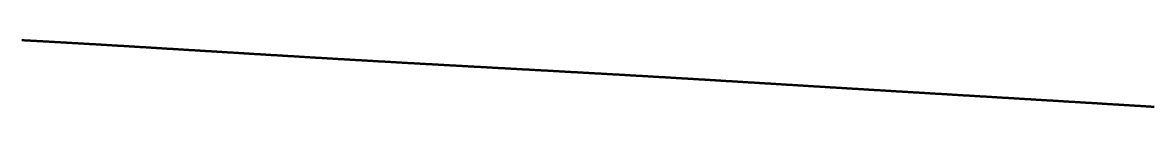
# Model space of a CAD drawing. Header units: millimetres. Extents: x -55 to 717, y -74 to 658.
# Drawn here: x 200 to 282.9, y 557.8 to 562.7 of the extents above; entities that cross this region are included whole.
import ezdxf

# ---------------------------------------------------------------- set-up
doc = ezdxf.new("R2010")
doc.units = ezdxf.units.MM
doc.layers.get('0').update_dxf_attribs({"color": 1, "lineweight": 13, "true_color": 0xff0000})
doc.layers.add('Rez', color=30, linetype='Continuous', lineweight=50, true_color=0xff7f00)

# ---------------------------------------------------------------- blocks, each defined once
blk = doc.blocks.new('Dno')
at = {"layer": 'Rez'}
for p, q in [((-257.333, 63.02), (-257.399, 63.016)), ((-257.266, 63.024), (-257.333, 63.02)), ((-257.199, 63.028), (-257.266, 63.024)), ((-257.132, 63.032), (-257.199, 63.028)), ((-257.066, 63.036), (-257.132, 63.032)), ((-256.999, 63.04), (-257.066, 63.036)), ((-256.932, 63.044), (-256.999, 63.04)), ((-256.865, 63.048), (-256.932, 63.044)), ((-256.797, 63.052), (-256.865, 63.048)), ((-256.73, 63.056), (-256.797, 63.052)), ((-256.663, 63.06), (-256.73, 63.056)), ((-256.595, 63.064), (-256.663, 63.06)), ((-256.528, 63.068), (-256.595, 63.064)), ((-256.46, 63.072), (-256.528, 63.068)), ((-256.393, 63.076), (-256.46, 63.072)), ((-256.325, 63.08), (-256.393, 63.076)), ((-256.257, 63.084), (-256.325, 63.08)), ((-256.189, 63.088), (-256.257, 63.084)), ((-256.121, 63.092), (-256.189, 63.088)), ((-256.053, 63.096), (-256.121, 63.092)), ((-255.985, 63.1), (-256.053, 63.096)), ((-255.916, 63.104), (-255.985, 63.1)), ((-255.848, 63.108), (-255.916, 63.104)), ((-255.78, 63.112), (-255.848, 63.108)), ((-255.711, 63.116), (-255.78, 63.112)), ((-255.642, 63.12), (-255.711, 63.116)), ((-255.574, 63.124), (-255.642, 63.12)), ((-255.505, 63.128), (-255.574, 63.124)), ((-255.436, 63.132), (-255.505, 63.128)), ((-255.367, 63.136), (-255.436, 63.132)), ((-255.298, 63.14), (-255.367, 63.136)), ((-255.228, 63.144), (-255.298, 63.14)), ((-255.159, 63.148), (-255.228, 63.144)), ((-255.089, 63.152), (-255.159, 63.148)), ((-255.02, 63.156), (-255.089, 63.152)), ((-254.95, 63.16), (-255.02, 63.156)), ((-254.88, 63.164), (-254.95, 63.16)), ((-254.811, 63.168), (-254.88, 63.164)), ((-254.741, 63.172), (-254.811, 63.168)), ((-254.67, 63.176), (-254.741, 63.172)), ((-254.6, 63.18), (-254.67, 63.176)), ((-254.53, 63.184), (-254.6, 63.18)), ((-254.459, 63.188), (-254.53, 63.184)), ((-254.389, 63.192), (-254.459, 63.188)), ((-254.318, 63.196), (-254.389, 63.192)), ((-254.247, 63.2), (-254.318, 63.196)), ((-254.176, 63.204), (-254.247, 63.2)), ((-254.105, 63.208), (-254.176, 63.204)), ((-254.034, 63.212), (-254.105, 63.208)), ((-253.963, 63.216), (-254.034, 63.212)), ((-253.892, 63.22), (-253.963, 63.216)), ((-253.82, 63.224), (-253.892, 63.22)), ((-253.748, 63.228), (-253.82, 63.224)), ((-253.677, 63.232), (-253.748, 63.228)), ((-253.605, 63.236), (-253.677, 63.232)), ((-253.533, 63.24), (-253.605, 63.236)), ((-253.46, 63.245), (-253.533, 63.24)), ((-253.388, 63.249), (-253.46, 63.245)), ((-253.316, 63.253), (-253.388, 63.249)), ((-253.243, 63.257), (-253.316, 63.253)), ((-253.17, 63.261), (-253.243, 63.257)), ((-253.098, 63.265), (-253.17, 63.261)), ((-253.025, 63.269), (-253.098, 63.265)), ((-252.952, 63.273), (-253.025, 63.269)), ((-252.878, 63.277), (-252.952, 63.273)), ((-252.805, 63.281), (-252.878, 63.277)), ((-252.731, 63.285), (-252.805, 63.281)), ((-252.658, 63.29), (-252.731, 63.285)), ((-252.584, 63.294), (-252.658, 63.29)), ((-252.51, 63.298), (-252.584, 63.294)), ((-252.436, 63.302), (-252.51, 63.298)), ((-252.362, 63.306), (-252.436, 63.302)), ((-252.287, 63.31), (-252.362, 63.306)), ((-252.213, 63.314), (-252.287, 63.31)), ((-252.138, 63.318), (-252.213, 63.314)), ((-252.063, 63.323), (-252.138, 63.318)), ((-251.988, 63.327), (-252.063, 63.323)), ((-251.913, 63.331), (-251.988, 63.327)), ((-251.838, 63.335), (-251.913, 63.331)), ((-251.763, 63.339), (-251.838, 63.335)), ((-251.687, 63.343), (-251.763, 63.339)), ((-251.611, 63.348), (-251.687, 63.343)), ((-251.535, 63.352), (-251.611, 63.348)), ((-251.459, 63.356), (-251.535, 63.352)), ((-251.383, 63.36), (-251.459, 63.356)), ((-251.307, 63.364), (-251.383, 63.36)), ((-251.23, 63.368), (-251.307, 63.364)), ((-251.154, 63.373), (-251.23, 63.368)), ((-251.077, 63.377), (-251.154, 63.373)), ((-271.008, 62.192), (-271.073, 62.188)), ((-270.943, 62.195), (-271.008, 62.192)), ((-270.878, 62.199), (-270.943, 62.195)), ((-270.813, 62.203), (-270.878, 62.199)), ((-270.748, 62.207), (-270.813, 62.203)), ((-270.683, 62.211), (-270.748, 62.207)), ((-270.618, 62.215), (-270.683, 62.211)), ((-270.553, 62.219), (-270.618, 62.215)), ((-270.488, 62.223), (-270.553, 62.219)), ((-270.423, 62.227), (-270.488, 62.223)), ((-270.359, 62.231), (-270.423, 62.227)), ((-270.294, 62.235), (-270.359, 62.231)), ((-270.229, 62.238), (-270.294, 62.235)), ((-270.164, 62.242), (-270.229, 62.238)), ((-270.099, 62.246), (-270.164, 62.242)), ((-270.035, 62.25), (-270.099, 62.246)), ((-269.97, 62.254), (-270.035, 62.25)), ((-269.905, 62.258), (-269.97, 62.254)), ((-269.84, 62.262), (-269.905, 62.258)), ((-269.776, 62.266), (-269.84, 62.262)), ((-269.711, 62.27), (-269.776, 62.266)), ((-269.646, 62.274), (-269.711, 62.27)), ((-269.582, 62.278), (-269.646, 62.274)), ((-269.517, 62.281), (-269.582, 62.278)), ((-269.452, 62.285), (-269.517, 62.281)), ((-269.388, 62.289), (-269.452, 62.285)), ((-269.323, 62.293), (-269.388, 62.289)), ((-269.259, 62.297), (-269.323, 62.293)), ((-269.194, 62.301), (-269.259, 62.297)), ((-269.13, 62.305), (-269.194, 62.301)), ((-269.065, 62.309), (-269.13, 62.305)), ((-269.001, 62.313), (-269.065, 62.309)), ((-268.936, 62.317), (-269.001, 62.313)), ((-268.872, 62.32), (-268.936, 62.317)), ((-268.807, 62.324), (-268.872, 62.32)), ((-268.743, 62.328), (-268.807, 62.324)), ((-268.678, 62.332), (-268.743, 62.328)), ((-268.614, 62.336), (-268.678, 62.332)), ((-268.55, 62.34), (-268.614, 62.336)), ((-268.485, 62.344), (-268.55, 62.34)), ((-268.421, 62.348), (-268.485, 62.344)), ((-268.357, 62.352), (-268.421, 62.348)), ((-268.292, 62.356), (-268.357, 62.352)), ((-268.228, 62.36), (-268.292, 62.356)), ((-268.164, 62.363), (-268.228, 62.36)), ((-268.099, 62.367), (-268.164, 62.363)), ((-268.035, 62.371), (-268.099, 62.367)), ((-267.971, 62.375), (-268.035, 62.371)), ((-267.906, 62.379), (-267.971, 62.375)), ((-267.842, 62.383), (-267.906, 62.379)), ((-267.778, 62.387), (-267.842, 62.383)), ((-267.714, 62.391), (-267.778, 62.387)), ((-267.65, 62.395), (-267.714, 62.391)), ((-267.585, 62.399), (-267.65, 62.395)), ((-267.521, 62.403), (-267.585, 62.399)), ((-267.457, 62.406), (-267.521, 62.403)), ((-267.393, 62.41), (-267.457, 62.406)), ((-267.329, 62.414), (-267.393, 62.41)), ((-267.264, 62.418), (-267.329, 62.414)), ((-267.2, 62.422), (-267.264, 62.418)), ((-267.136, 62.426), (-267.2, 62.422)), ((-267.072, 62.43), (-267.136, 62.426)), ((-267.008, 62.434), (-267.072, 62.43)), ((-266.944, 62.438), (-267.008, 62.434)), ((-266.88, 62.442), (-266.944, 62.438)), ((-266.816, 62.445), (-266.88, 62.442)), ((-266.752, 62.449), (-266.816, 62.445)), ((-266.688, 62.453), (-266.752, 62.449)), ((-266.623, 62.457), (-266.688, 62.453)), ((-266.559, 62.461), (-266.623, 62.457)), ((-266.495, 62.465), (-266.559, 62.461)), ((-266.431, 62.469), (-266.495, 62.465)), ((-266.367, 62.473), (-266.431, 62.469)), ((-266.303, 62.477), (-266.367, 62.473)), ((-266.239, 62.481), (-266.303, 62.477)), ((-266.175, 62.485), (-266.239, 62.481)), ((-266.111, 62.488), (-266.175, 62.485)), ((-266.047, 62.492), (-266.111, 62.488)), ((-265.983, 62.496), (-266.047, 62.492)), ((-265.919, 62.5), (-265.983, 62.496)), ((-265.855, 62.504), (-265.919, 62.5)), ((-265.791, 62.508), (-265.855, 62.504)), ((-265.727, 62.512), (-265.791, 62.508)), ((-265.663, 62.516), (-265.727, 62.512)), ((-265.599, 62.52), (-265.663, 62.516)), ((-265.535, 62.524), (-265.599, 62.52)), ((-265.471, 62.528), (-265.535, 62.524)), ((-265.407, 62.531), (-265.471, 62.528)), ((-265.343, 62.535), (-265.407, 62.531)), ((-265.279, 62.539), (-265.343, 62.535)), ((-265.215, 62.543), (-265.279, 62.539)), ((-265.151, 62.547), (-265.215, 62.543)), ((-265.087, 62.551), (-265.151, 62.547)), ((-265.023, 62.555), (-265.087, 62.551)), ((-264.959, 62.559), (-265.023, 62.555)), ((-264.895, 62.563), (-264.959, 62.559)), ((-264.831, 62.567), (-264.895, 62.563)), ((-264.704, 62.574), (-264.831, 62.567)), ((-264.64, 62.578), (-264.704, 62.574)), ((-264.576, 62.582), (-264.64, 62.578)), ((-264.512, 62.586), (-264.576, 62.582)), ((-264.448, 62.59), (-264.512, 62.586)), ((-264.384, 62.594), (-264.448, 62.59)), ((-264.32, 62.598), (-264.384, 62.594)), ((-264.256, 62.602), (-264.32, 62.598)), ((-264.192, 62.606), (-264.256, 62.602)), ((-264.128, 62.61), (-264.192, 62.606)), ((-264.064, 62.613), (-264.128, 62.61)), ((-264, 62.617), (-264.064, 62.613)), ((-263.936, 62.621), (-264, 62.617)), ((-263.872, 62.625), (-263.936, 62.621)), ((-263.808, 62.629), (-263.872, 62.625)), ((-263.744, 62.633), (-263.808, 62.629)), ((-263.68, 62.637), (-263.744, 62.633)), ((-263.616, 62.641), (-263.68, 62.637)), ((-263.552, 62.645), (-263.616, 62.641)), ((-263.488, 62.649), (-263.552, 62.645)), ((-263.424, 62.653), (-263.488, 62.649)), ((-263.36, 62.656), (-263.424, 62.653)), ((-263.296, 62.66), (-263.36, 62.656)), ((-263.232, 62.664), (-263.296, 62.66)), ((-263.168, 62.668), (-263.232, 62.664)), ((-263.104, 62.672), (-263.168, 62.668)), ((-263.04, 62.676), (-263.104, 62.672)), ((-262.976, 62.68), (-263.04, 62.676)), ((-262.912, 62.684), (-262.976, 62.68)), ((-262.847, 62.688), (-262.912, 62.684)), ((-262.783, 62.692), (-262.847, 62.688)), ((-262.719, 62.695), (-262.783, 62.692)), ((-262.655, 62.699), (-262.719, 62.695)), ((-262.591, 62.703), (-262.655, 62.699)), ((-262.527, 62.707), (-262.591, 62.703)), ((-262.463, 62.711), (-262.527, 62.707)), ((-262.399, 62.715), (-262.463, 62.711)), ((-262.335, 62.719), (-262.399, 62.715)), ((-262.271, 62.723), (-262.335, 62.719)), ((-262.206, 62.727), (-262.271, 62.723)), ((-262.142, 62.731), (-262.206, 62.727)), ((-262.078, 62.735), (-262.142, 62.731)), ((-262.014, 62.738), (-262.078, 62.735)), ((-261.95, 62.742), (-262.014, 62.738)), ((-261.885, 62.746), (-261.95, 62.742)), ((-261.821, 62.75), (-261.885, 62.746)), ((-261.757, 62.754), (-261.821, 62.75)), ((-261.693, 62.758), (-261.757, 62.754)), ((-261.629, 62.762), (-261.693, 62.758)), ((-261.564, 62.766), (-261.629, 62.762)), ((-261.5, 62.77), (-261.564, 62.766)), ((-261.436, 62.774), (-261.5, 62.77)), ((-261.371, 62.778), (-261.436, 62.774)), ((-261.307, 62.781), (-261.371, 62.778)), ((-261.243, 62.785), (-261.307, 62.781)), ((-261.178, 62.789), (-261.243, 62.785)), ((-261.114, 62.793), (-261.178, 62.789)), ((-261.05, 62.797), (-261.114, 62.793)), ((-260.985, 62.801), (-261.05, 62.797)), ((-260.921, 62.805), (-260.985, 62.801)), ((-260.857, 62.809), (-260.921, 62.805)), ((-260.792, 62.813), (-260.857, 62.809)), ((-260.728, 62.817), (-260.792, 62.813)), ((-260.663, 62.82), (-260.728, 62.817)), ((-260.599, 62.824), (-260.663, 62.82)), ((-260.534, 62.828), (-260.599, 62.824)), ((-260.47, 62.832), (-260.534, 62.828)), ((-260.405, 62.836), (-260.47, 62.832)), ((-260.341, 62.84), (-260.405, 62.836)), ((-260.276, 62.844), (-260.341, 62.84)), ((-260.212, 62.848), (-260.276, 62.844)), ((-260.147, 62.852), (-260.212, 62.848)), ((-260.083, 62.856), (-260.147, 62.852)), ((-260.018, 62.86), (-260.083, 62.856)), ((-259.953, 62.863), (-260.018, 62.86)), ((-259.888, 62.867), (-259.953, 62.863)), ((-259.824, 62.871), (-259.888, 62.867)), ((-259.759, 62.875), (-259.824, 62.871)), ((-259.694, 62.879), (-259.759, 62.875)), ((-259.629, 62.883), (-259.694, 62.879)), ((-259.565, 62.887), (-259.629, 62.883)), ((-259.5, 62.891), (-259.565, 62.887)), ((-259.435, 62.895), (-259.5, 62.891)), ((-259.37, 62.899), (-259.435, 62.895)), ((-259.305, 62.903), (-259.37, 62.899)), ((-259.24, 62.906), (-259.305, 62.903)), ((-259.175, 62.91), (-259.24, 62.906)), ((-259.11, 62.914), (-259.175, 62.91)), ((-259.044, 62.918), (-259.11, 62.914)), ((-258.979, 62.922), (-259.044, 62.918)), ((-258.914, 62.926), (-258.979, 62.922)), ((-258.849, 62.93), (-258.914, 62.926)), ((-258.783, 62.934), (-258.849, 62.93)), ((-258.718, 62.938), (-258.783, 62.934)), ((-258.653, 62.942), (-258.718, 62.938)), ((-258.587, 62.946), (-258.653, 62.942)), ((-258.522, 62.95), (-258.587, 62.946)), ((-258.456, 62.954), (-258.522, 62.95)), ((-258.39, 62.957), (-258.456, 62.954)), ((-258.325, 62.961), (-258.39, 62.957)), ((-258.259, 62.965), (-258.325, 62.961)), ((-258.193, 62.969), (-258.259, 62.965)), ((-258.127, 62.973), (-258.193, 62.969)), ((-258.062, 62.977), (-258.127, 62.973)), ((-257.996, 62.981), (-258.062, 62.977)), ((-257.93, 62.985), (-257.996, 62.981)), ((-257.864, 62.989), (-257.93, 62.985)), ((-257.797, 62.993), (-257.864, 62.989)), ((-257.731, 62.997), (-257.797, 62.993)), ((-257.665, 63.001), (-257.731, 62.997)), ((-257.599, 63.005), (-257.665, 63.001)), ((-257.532, 63.009), (-257.599, 63.005)), ((-257.466, 63.012), (-257.532, 63.009)), ((-257.399, 63.016), (-257.466, 63.012)), ((-285.546, 61.363), (-285.617, 61.36)), ((-285.475, 61.367), (-285.546, 61.363)), ((-285.403, 61.371), (-285.475, 61.367)), ((-285.332, 61.375), (-285.403, 61.371)), ((-285.261, 61.379), (-285.332, 61.375)), ((-285.19, 61.383), (-285.261, 61.379)), ((-285.118, 61.387), (-285.19, 61.383)), ((-285.047, 61.391), (-285.118, 61.387)), ((-284.976, 61.395), (-285.047, 61.391)), ((-284.905, 61.399), (-284.976, 61.395)), ((-284.833, 61.403), (-284.905, 61.399)), ((-284.762, 61.406), (-284.833, 61.403)), ((-284.691, 61.41), (-284.762, 61.406)), ((-284.62, 61.414), (-284.691, 61.41)), ((-284.549, 61.418), (-284.62, 61.414)), ((-284.478, 61.422), (-284.549, 61.418)), ((-284.406, 61.426), (-284.478, 61.422)), ((-284.335, 61.43), (-284.406, 61.426)), ((-284.264, 61.434), (-284.335, 61.43)), ((-284.193, 61.438), (-284.264, 61.434)), ((-284.122, 61.442), (-284.193, 61.438)), ((-284.051, 61.445), (-284.122, 61.442)), ((-283.98, 61.449), (-284.051, 61.445)), ((-283.909, 61.453), (-283.98, 61.449)), ((-283.837, 61.457), (-283.909, 61.453)), ((-283.766, 61.461), (-283.837, 61.457)), ((-283.695, 61.465), (-283.766, 61.461)), ((-283.624, 61.469), (-283.695, 61.465)), ((-283.553, 61.473), (-283.624, 61.469)), ((-283.482, 61.477), (-283.553, 61.473)), ((-283.411, 61.481), (-283.482, 61.477)), ((-283.34, 61.485), (-283.411, 61.481)), ((-283.269, 61.488), (-283.34, 61.485)), ((-283.198, 61.492), (-283.269, 61.488)), ((-283.127, 61.496), (-283.198, 61.492)), ((-283.057, 61.5), (-283.127, 61.496)), ((-282.986, 61.504), (-283.057, 61.5)), ((-282.915, 61.508), (-282.986, 61.504)), ((-282.844, 61.512), (-282.915, 61.508)), ((-282.773, 61.516), (-282.844, 61.512)), ((-282.702, 61.52), (-282.773, 61.516)), ((-282.631, 61.524), (-282.702, 61.52)), ((-282.561, 61.528), (-282.631, 61.524)), ((-282.49, 61.531), (-282.561, 61.528)), ((-282.419, 61.535), (-282.49, 61.531)), ((-282.348, 61.539), (-282.419, 61.535)), ((-282.278, 61.543), (-282.348, 61.539)), ((-282.207, 61.547), (-282.278, 61.543)), ((-282.136, 61.551), (-282.207, 61.547)), ((-282.066, 61.555), (-282.136, 61.551)), ((-281.995, 61.559), (-282.066, 61.555)), ((-281.924, 61.563), (-281.995, 61.559)), ((-281.854, 61.567), (-281.924, 61.563)), ((-281.783, 61.57), (-281.854, 61.567)), ((-281.713, 61.574), (-281.783, 61.57)), ((-281.642, 61.578), (-281.713, 61.574)), ((-281.572, 61.582), (-281.642, 61.578)), ((-281.501, 61.586), (-281.572, 61.582)), ((-281.431, 61.59), (-281.501, 61.586)), ((-281.36, 61.594), (-281.431, 61.59)), ((-281.29, 61.598), (-281.36, 61.594)), ((-281.219, 61.602), (-281.29, 61.598)), ((-281.149, 61.606), (-281.219, 61.602)), ((-281.079, 61.61), (-281.149, 61.606)), ((-281.008, 61.613), (-281.079, 61.61)), ((-280.938, 61.617), (-281.008, 61.613)), ((-280.868, 61.621), (-280.938, 61.617)), ((-280.798, 61.625), (-280.868, 61.621)), ((-280.728, 61.629), (-280.798, 61.625)), ((-280.657, 61.633), (-280.728, 61.629)), ((-280.587, 61.637), (-280.657, 61.633)), ((-280.517, 61.641), (-280.587, 61.637)), ((-280.447, 61.645), (-280.517, 61.641)), ((-280.377, 61.649), (-280.447, 61.645)), ((-280.307, 61.653), (-280.377, 61.649)), ((-280.237, 61.656), (-280.307, 61.653)), ((-280.167, 61.66), (-280.237, 61.656)), ((-280.097, 61.664), (-280.167, 61.66)), ((-280.027, 61.668), (-280.097, 61.664)), ((-279.957, 61.672), (-280.027, 61.668)), ((-279.888, 61.676), (-279.957, 61.672)), ((-279.818, 61.68), (-279.888, 61.676)), ((-279.748, 61.684), (-279.818, 61.68)), ((-279.678, 61.688), (-279.748, 61.684)), ((-279.609, 61.692), (-279.678, 61.688)), ((-279.539, 61.695), (-279.609, 61.692)), ((-279.469, 61.699), (-279.539, 61.695)), ((-279.4, 61.703), (-279.469, 61.699)), ((-279.33, 61.707), (-279.4, 61.703)), ((-279.261, 61.711), (-279.33, 61.707)), ((-279.191, 61.715), (-279.261, 61.711)), ((-279.122, 61.719), (-279.191, 61.715)), ((-279.052, 61.723), (-279.122, 61.719)), ((-278.983, 61.727), (-279.052, 61.723)), ((-278.914, 61.731), (-278.983, 61.727)), ((-278.844, 61.735), (-278.914, 61.731)), ((-278.775, 61.738), (-278.844, 61.735)), ((-278.706, 61.742), (-278.775, 61.738)), ((-278.637, 61.746), (-278.706, 61.742)), ((-278.568, 61.75), (-278.637, 61.746)), ((-278.498, 61.754), (-278.568, 61.75)), ((-278.429, 61.758), (-278.498, 61.754)), ((-278.36, 61.762), (-278.429, 61.758)), ((-278.291, 61.766), (-278.36, 61.762)), ((-278.222, 61.77), (-278.291, 61.766)), ((-278.154, 61.774), (-278.222, 61.77)), ((-278.085, 61.778), (-278.154, 61.774)), ((-278.016, 61.781), (-278.085, 61.778)), ((-277.947, 61.785), (-278.016, 61.781)), ((-277.878, 61.789), (-277.947, 61.785)), ((-277.81, 61.793), (-277.878, 61.789)), ((-277.741, 61.797), (-277.81, 61.793)), ((-277.672, 61.801), (-277.741, 61.797)), ((-277.604, 61.805), (-277.672, 61.801)), ((-277.535, 61.809), (-277.604, 61.805)), ((-277.467, 61.813), (-277.535, 61.809)), ((-277.398, 61.817), (-277.467, 61.813)), ((-277.33, 61.82), (-277.398, 61.817)), ((-277.262, 61.824), (-277.33, 61.82)), ((-277.193, 61.828), (-277.262, 61.824)), ((-277.125, 61.832), (-277.193, 61.828)), ((-277.057, 61.836), (-277.125, 61.832)), ((-276.989, 61.84), (-277.057, 61.836)), ((-276.921, 61.844), (-276.989, 61.84)), ((-276.853, 61.848), (-276.921, 61.844)), ((-276.785, 61.852), (-276.853, 61.848)), ((-276.717, 61.856), (-276.785, 61.852)), ((-276.649, 61.86), (-276.717, 61.856)), ((-276.581, 61.863), (-276.649, 61.86)), ((-276.513, 61.867), (-276.581, 61.863)), ((-276.445, 61.871), (-276.513, 61.867)), ((-276.377, 61.875), (-276.445, 61.871)), ((-276.31, 61.879), (-276.377, 61.875)), ((-276.242, 61.883), (-276.31, 61.879)), ((-276.174, 61.887), (-276.242, 61.883)), ((-276.107, 61.891), (-276.174, 61.887)), ((-276.039, 61.895), (-276.107, 61.891)), ((-275.972, 61.899), (-276.039, 61.895)), ((-275.904, 61.903), (-275.972, 61.899)), ((-275.837, 61.906), (-275.904, 61.903)), ((-275.769, 61.91), (-275.837, 61.906)), ((-275.702, 61.914), (-275.769, 61.91)), ((-275.635, 61.918), (-275.702, 61.914)), ((-275.567, 61.922), (-275.635, 61.918)), ((-275.5, 61.926), (-275.567, 61.922)), ((-275.433, 61.93), (-275.5, 61.926)), ((-275.366, 61.934), (-275.433, 61.93)), ((-275.299, 61.938), (-275.366, 61.934)), ((-275.232, 61.942), (-275.299, 61.938)), ((-275.165, 61.945), (-275.232, 61.942)), ((-275.098, 61.949), (-275.165, 61.945)), ((-275.031, 61.953), (-275.098, 61.949)), ((-274.964, 61.957), (-275.031, 61.953)), ((-274.897, 61.961), (-274.964, 61.957)), ((-274.83, 61.965), (-274.897, 61.961)), ((-274.763, 61.969), (-274.83, 61.965)), ((-274.696, 61.973), (-274.763, 61.969)), ((-274.63, 61.977), (-274.696, 61.973)), ((-274.563, 61.981), (-274.63, 61.977)), ((-274.496, 61.985), (-274.563, 61.981)), ((-274.43, 61.988), (-274.496, 61.985)), ((-274.363, 61.992), (-274.43, 61.988)), ((-274.297, 61.996), (-274.363, 61.992)), ((-274.23, 62), (-274.297, 61.996)), ((-274.164, 62.004), (-274.23, 62)), ((-274.097, 62.008), (-274.164, 62.004)), ((-274.031, 62.012), (-274.097, 62.008)), ((-273.964, 62.016), (-274.031, 62.012)), ((-273.898, 62.02), (-273.964, 62.016)), ((-273.832, 62.024), (-273.898, 62.02)), ((-273.765, 62.028), (-273.832, 62.024)), ((-273.699, 62.031), (-273.765, 62.028)), ((-273.633, 62.035), (-273.699, 62.031)), ((-273.567, 62.039), (-273.633, 62.035)), ((-273.501, 62.043), (-273.567, 62.039)), ((-273.434, 62.047), (-273.501, 62.043)), ((-273.368, 62.051), (-273.434, 62.047)), ((-273.302, 62.055), (-273.368, 62.051)), ((-273.236, 62.059), (-273.302, 62.055)), ((-273.17, 62.063), (-273.236, 62.059)), ((-273.104, 62.067), (-273.17, 62.063)), ((-273.038, 62.07), (-273.104, 62.067)), ((-272.972, 62.074), (-273.038, 62.07)), ((-272.907, 62.078), (-272.972, 62.074)), ((-272.841, 62.082), (-272.907, 62.078)), ((-272.775, 62.086), (-272.841, 62.082)), ((-272.709, 62.09), (-272.775, 62.086)), ((-272.643, 62.094), (-272.709, 62.09)), ((-272.578, 62.098), (-272.643, 62.094)), ((-272.512, 62.102), (-272.578, 62.098)), ((-272.446, 62.106), (-272.512, 62.102)), ((-272.381, 62.11), (-272.446, 62.106)), ((-272.315, 62.113), (-272.381, 62.11)), ((-272.249, 62.117), (-272.315, 62.113)), ((-272.184, 62.121), (-272.249, 62.117)), ((-272.118, 62.125), (-272.184, 62.121)), ((-272.053, 62.129), (-272.118, 62.125)), ((-271.987, 62.133), (-272.053, 62.129)), ((-271.922, 62.137), (-271.987, 62.133)), ((-271.857, 62.141), (-271.922, 62.137)), ((-271.791, 62.145), (-271.857, 62.141)), ((-271.726, 62.149), (-271.791, 62.145)), ((-271.66, 62.153), (-271.726, 62.149)), ((-271.595, 62.156), (-271.66, 62.153)), ((-271.53, 62.16), (-271.595, 62.156)), ((-271.465, 62.164), (-271.53, 62.16)), ((-271.399, 62.168), (-271.465, 62.164)), ((-271.334, 62.172), (-271.399, 62.168)), ((-271.269, 62.176), (-271.334, 62.172)), ((-271.204, 62.18), (-271.269, 62.176)), ((-271.139, 62.184), (-271.204, 62.18)), ((-271.073, 62.188), (-271.139, 62.184)), ((-300.214, 60.535), (-300.279, 60.531)), ((-300.148, 60.539), (-300.214, 60.535)), ((-300.082, 60.543), (-300.148, 60.539)), ((-300.017, 60.547), (-300.082, 60.543)), ((-299.951, 60.551), (-300.017, 60.547)), ((-299.885, 60.555), (-299.951, 60.551)), ((-299.819, 60.559), (-299.885, 60.555)), ((-299.753, 60.563), (-299.819, 60.559)), ((-299.688, 60.567), (-299.753, 60.563)), ((-299.622, 60.57), (-299.688, 60.567)), ((-299.556, 60.574), (-299.622, 60.57)), ((-299.49, 60.578), (-299.556, 60.574)), ((-299.424, 60.582), (-299.49, 60.578)), ((-299.358, 60.586), (-299.424, 60.582)), ((-299.292, 60.59), (-299.358, 60.586)), ((-299.226, 60.594), (-299.292, 60.59)), ((-299.159, 60.598), (-299.226, 60.594)), ((-299.093, 60.602), (-299.159, 60.598)), ((-299.027, 60.606), (-299.093, 60.602)), ((-298.961, 60.61), (-299.027, 60.606)), ((-298.895, 60.613), (-298.961, 60.61)), ((-298.828, 60.617), (-298.895, 60.613)), ((-298.762, 60.621), (-298.828, 60.617)), ((-298.696, 60.625), (-298.762, 60.621)), ((-298.629, 60.629), (-298.696, 60.625)), ((-298.563, 60.633), (-298.629, 60.629)), ((-298.496, 60.637), (-298.563, 60.633)), ((-298.43, 60.641), (-298.496, 60.637)), ((-298.363, 60.645), (-298.43, 60.641)), ((-298.297, 60.649), (-298.363, 60.645)), ((-298.23, 60.653), (-298.297, 60.649)), ((-298.164, 60.656), (-298.23, 60.653)), ((-298.097, 60.66), (-298.164, 60.656)), ((-298.03, 60.664), (-298.097, 60.66)), ((-297.964, 60.668), (-298.03, 60.664)), ((-297.897, 60.672), (-297.964, 60.668)), ((-297.83, 60.676), (-297.897, 60.672)), ((-297.763, 60.68), (-297.83, 60.676)), ((-297.696, 60.684), (-297.763, 60.68)), ((-297.629, 60.688), (-297.696, 60.684)), ((-297.562, 60.692), (-297.629, 60.688)), ((-297.495, 60.695), (-297.562, 60.692)), ((-297.428, 60.699), (-297.495, 60.695)), ((-297.361, 60.703), (-297.428, 60.699)), ((-297.294, 60.707), (-297.361, 60.703)), ((-297.227, 60.711), (-297.294, 60.707)), ((-297.16, 60.715), (-297.227, 60.711)), ((-297.093, 60.719), (-297.16, 60.715)), ((-297.025, 60.723), (-297.093, 60.719)), ((-296.958, 60.727), (-297.025, 60.723)), ((-296.891, 60.731), (-296.958, 60.727)), ((-296.823, 60.735), (-296.891, 60.731)), ((-296.756, 60.738), (-296.823, 60.735)), ((-296.688, 60.742), (-296.756, 60.738)), ((-296.621, 60.746), (-296.688, 60.742)), ((-296.553, 60.75), (-296.621, 60.746)), ((-296.486, 60.754), (-296.553, 60.75)), ((-296.418, 60.758), (-296.486, 60.754)), ((-296.35, 60.762), (-296.418, 60.758)), ((-296.283, 60.766), (-296.35, 60.762)), ((-296.215, 60.77), (-296.283, 60.766)), ((-296.147, 60.774), (-296.215, 60.77)), ((-296.079, 60.778), (-296.147, 60.774)), ((-296.011, 60.781), (-296.079, 60.778)), ((-295.943, 60.785), (-296.011, 60.781)), ((-295.875, 60.789), (-295.943, 60.785)), ((-295.807, 60.793), (-295.875, 60.789)), ((-295.739, 60.797), (-295.807, 60.793)), ((-295.671, 60.801), (-295.739, 60.797)), ((-295.603, 60.805), (-295.671, 60.801)), ((-295.535, 60.809), (-295.603, 60.805)), ((-295.467, 60.813), (-295.535, 60.809)), ((-295.398, 60.817), (-295.467, 60.813)), ((-295.33, 60.82), (-295.398, 60.817)), ((-295.262, 60.824), (-295.33, 60.82)), ((-295.193, 60.828), (-295.262, 60.824)), ((-295.125, 60.832), (-295.193, 60.828)), ((-295.056, 60.836), (-295.125, 60.832)), ((-294.988, 60.84), (-295.056, 60.836)), ((-294.919, 60.844), (-294.988, 60.84)), ((-294.85, 60.848), (-294.919, 60.844)), ((-294.782, 60.852), (-294.85, 60.848)), ((-294.713, 60.856), (-294.782, 60.852)), ((-294.644, 60.86), (-294.713, 60.856)), ((-294.575, 60.863), (-294.644, 60.86)), ((-294.506, 60.867), (-294.575, 60.863)), ((-294.438, 60.871), (-294.506, 60.867)), ((-294.369, 60.875), (-294.438, 60.871)), ((-294.3, 60.879), (-294.369, 60.875)), ((-294.231, 60.883), (-294.3, 60.879)), ((-294.162, 60.887), (-294.231, 60.883)), ((-294.092, 60.891), (-294.162, 60.887)), ((-294.023, 60.895), (-294.092, 60.891)), ((-293.954, 60.899), (-294.023, 60.895)), ((-293.885, 60.903), (-293.954, 60.899)), ((-293.816, 60.906), (-293.885, 60.903)), ((-293.746, 60.91), (-293.816, 60.906)), ((-293.677, 60.914), (-293.746, 60.91)), ((-293.608, 60.918), (-293.677, 60.914)), ((-293.538, 60.922), (-293.608, 60.918)), ((-293.469, 60.926), (-293.538, 60.922)), ((-293.399, 60.93), (-293.469, 60.926)), ((-293.33, 60.934), (-293.399, 60.93)), ((-293.26, 60.938), (-293.33, 60.934)), ((-293.191, 60.942), (-293.26, 60.938)), ((-293.121, 60.945), (-293.191, 60.942)), ((-293.051, 60.949), (-293.121, 60.945)), ((-292.982, 60.953), (-293.051, 60.949)), ((-292.912, 60.957), (-292.982, 60.953)), ((-292.842, 60.961), (-292.912, 60.957)), ((-292.772, 60.965), (-292.842, 60.961)), ((-292.703, 60.969), (-292.772, 60.965)), ((-292.633, 60.973), (-292.703, 60.969)), ((-292.563, 60.977), (-292.633, 60.973)), ((-292.493, 60.981), (-292.563, 60.977)), ((-292.423, 60.985), (-292.493, 60.981)), ((-292.353, 60.988), (-292.423, 60.985)), ((-292.283, 60.992), (-292.353, 60.988)), ((-292.213, 60.996), (-292.283, 60.992)), ((-292.143, 61), (-292.213, 60.996)), ((-292.073, 61.004), (-292.143, 61)), ((-292.003, 61.008), (-292.073, 61.004)), ((-291.932, 61.012), (-292.003, 61.008)), ((-291.862, 61.016), (-291.932, 61.012)), ((-291.792, 61.02), (-291.862, 61.016)), ((-291.722, 61.024), (-291.792, 61.02)), ((-291.652, 61.028), (-291.722, 61.024)), ((-291.581, 61.031), (-291.652, 61.028)), ((-291.511, 61.035), (-291.581, 61.031)), ((-291.441, 61.039), (-291.511, 61.035)), ((-291.37, 61.043), (-291.441, 61.039)), ((-291.3, 61.047), (-291.37, 61.043)), ((-291.229, 61.051), (-291.3, 61.047)), ((-291.159, 61.055), (-291.229, 61.051)), ((-291.088, 61.059), (-291.159, 61.055)), ((-291.018, 61.063), (-291.088, 61.059)), ((-290.947, 61.067), (-291.018, 61.063)), ((-290.877, 61.07), (-290.947, 61.067)), ((-290.806, 61.074), (-290.877, 61.07)), ((-290.736, 61.078), (-290.806, 61.074)), ((-290.665, 61.082), (-290.736, 61.078)), ((-290.594, 61.086), (-290.665, 61.082)), ((-290.524, 61.09), (-290.594, 61.086)), ((-290.453, 61.094), (-290.524, 61.09)), ((-290.382, 61.098), (-290.453, 61.094)), ((-290.312, 61.102), (-290.382, 61.098)), ((-290.241, 61.106), (-290.312, 61.102)), ((-290.17, 61.11), (-290.241, 61.106)), ((-290.099, 61.113), (-290.17, 61.11)), ((-290.029, 61.117), (-290.099, 61.113)), ((-289.958, 61.121), (-290.029, 61.117)), ((-289.887, 61.125), (-289.958, 61.121)), ((-289.816, 61.129), (-289.887, 61.125)), ((-289.745, 61.133), (-289.816, 61.129)), ((-289.674, 61.137), (-289.745, 61.133)), ((-289.603, 61.141), (-289.674, 61.137)), ((-289.533, 61.145), (-289.603, 61.141)), ((-289.462, 61.149), (-289.533, 61.145)), ((-289.391, 61.153), (-289.462, 61.149)), ((-289.32, 61.156), (-289.391, 61.153)), ((-289.249, 61.16), (-289.32, 61.156)), ((-289.178, 61.164), (-289.249, 61.16)), ((-289.107, 61.168), (-289.178, 61.164)), ((-289.036, 61.172), (-289.107, 61.168)), ((-288.965, 61.176), (-289.036, 61.172)), ((-288.894, 61.18), (-288.965, 61.176)), ((-288.823, 61.184), (-288.894, 61.18)), ((-288.751, 61.188), (-288.823, 61.184)), ((-288.68, 61.192), (-288.751, 61.188)), ((-288.609, 61.195), (-288.68, 61.192)), ((-288.538, 61.199), (-288.609, 61.195)), ((-288.467, 61.203), (-288.538, 61.199)), ((-288.396, 61.207), (-288.467, 61.203)), ((-288.325, 61.211), (-288.396, 61.207)), ((-288.254, 61.215), (-288.325, 61.211)), ((-288.182, 61.219), (-288.254, 61.215)), ((-288.111, 61.223), (-288.182, 61.219)), ((-288.04, 61.227), (-288.111, 61.223)), ((-287.969, 61.231), (-288.04, 61.227)), ((-287.898, 61.235), (-287.969, 61.231)), ((-287.827, 61.238), (-287.898, 61.235)), ((-287.755, 61.242), (-287.827, 61.238)), ((-287.684, 61.246), (-287.755, 61.242)), ((-287.613, 61.25), (-287.684, 61.246)), ((-287.542, 61.254), (-287.613, 61.25)), ((-287.47, 61.258), (-287.542, 61.254)), ((-287.399, 61.262), (-287.47, 61.258)), ((-287.328, 61.266), (-287.399, 61.262)), ((-287.257, 61.27), (-287.328, 61.266)), ((-287.185, 61.274), (-287.257, 61.27)), ((-287.114, 61.278), (-287.185, 61.274)), ((-287.043, 61.281), (-287.114, 61.278)), ((-286.972, 61.285), (-287.043, 61.281)), ((-286.9, 61.289), (-286.972, 61.285)), ((-286.829, 61.293), (-286.9, 61.289)), ((-286.758, 61.297), (-286.829, 61.293)), ((-286.686, 61.301), (-286.758, 61.297)), ((-286.615, 61.305), (-286.686, 61.301)), ((-286.544, 61.309), (-286.615, 61.305)), ((-286.473, 61.313), (-286.544, 61.309)), ((-286.401, 61.317), (-286.473, 61.313)), ((-286.259, 61.324), (-286.401, 61.317)), ((-286.187, 61.328), (-286.259, 61.324)), ((-286.116, 61.332), (-286.187, 61.328)), ((-286.045, 61.336), (-286.116, 61.332)), ((-285.974, 61.34), (-286.045, 61.336)), ((-285.902, 61.344), (-285.974, 61.34)), ((-285.831, 61.348), (-285.902, 61.344)), ((-285.76, 61.352), (-285.831, 61.348)), ((-285.688, 61.356), (-285.76, 61.352)), ((-285.617, 61.36), (-285.688, 61.356)), ((-313.937, 59.703), (-314.001, 59.699)), ((-313.872, 59.707), (-313.937, 59.703)), ((-313.807, 59.711), (-313.872, 59.707)), ((-313.742, 59.715), (-313.807, 59.711)), ((-313.677, 59.719), (-313.742, 59.715)), ((-313.612, 59.723), (-313.677, 59.719)), ((-313.548, 59.727), (-313.612, 59.723)), ((-313.483, 59.731), (-313.548, 59.727)), ((-313.418, 59.735), (-313.483, 59.731)), ((-313.353, 59.738), (-313.418, 59.735)), ((-313.289, 59.742), (-313.353, 59.738)), ((-313.224, 59.746), (-313.289, 59.742)), ((-313.159, 59.75), (-313.224, 59.746)), ((-313.094, 59.754), (-313.159, 59.75)), ((-313.03, 59.758), (-313.094, 59.754)), ((-312.965, 59.762), (-313.03, 59.758)), ((-312.9, 59.766), (-312.965, 59.762)), ((-312.836, 59.77), (-312.9, 59.766)), ((-312.771, 59.774), (-312.836, 59.77)), ((-312.707, 59.778), (-312.771, 59.774)), ((-312.642, 59.781), (-312.707, 59.778)), ((-312.577, 59.785), (-312.642, 59.781)), ((-312.513, 59.789), (-312.577, 59.785)), ((-312.448, 59.793), (-312.513, 59.789)), ((-312.384, 59.797), (-312.448, 59.793)), ((-312.319, 59.801), (-312.384, 59.797)), ((-312.255, 59.805), (-312.319, 59.801)), ((-312.19, 59.809), (-312.255, 59.805)), ((-312.126, 59.813), (-312.19, 59.809)), ((-312.061, 59.817), (-312.126, 59.813)), ((-311.997, 59.82), (-312.061, 59.817)), ((-311.932, 59.824), (-311.997, 59.82)), ((-311.868, 59.828), (-311.932, 59.824)), ((-311.803, 59.832), (-311.868, 59.828)), ((-311.739, 59.836), (-311.803, 59.832)), ((-311.675, 59.84), (-311.739, 59.836)), ((-311.61, 59.844), (-311.675, 59.84)), ((-311.546, 59.848), (-311.61, 59.844)), ((-311.482, 59.852), (-311.546, 59.848)), ((-311.417, 59.856), (-311.482, 59.852)), ((-311.353, 59.86), (-311.417, 59.856)), ((-311.289, 59.863), (-311.353, 59.86)), ((-311.224, 59.867), (-311.289, 59.863)), ((-311.16, 59.871), (-311.224, 59.867)), ((-311.096, 59.875), (-311.16, 59.871)), ((-311.031, 59.879), (-311.096, 59.875)), ((-310.967, 59.883), (-311.031, 59.879)), ((-310.903, 59.887), (-310.967, 59.883)), ((-310.839, 59.891), (-310.903, 59.887)), ((-310.775, 59.895), (-310.839, 59.891)), ((-310.71, 59.899), (-310.775, 59.895)), ((-310.646, 59.903), (-310.71, 59.899)), ((-310.582, 59.906), (-310.646, 59.903)), ((-310.518, 59.91), (-310.582, 59.906)), ((-310.454, 59.914), (-310.518, 59.91)), ((-310.389, 59.918), (-310.454, 59.914)), ((-310.325, 59.922), (-310.389, 59.918)), ((-310.261, 59.926), (-310.325, 59.922)), ((-310.197, 59.93), (-310.261, 59.926)), ((-310.133, 59.934), (-310.197, 59.93)), ((-310.069, 59.938), (-310.133, 59.934)), ((-310.005, 59.942), (-310.069, 59.938)), ((-309.941, 59.945), (-310.005, 59.942)), ((-309.877, 59.949), (-309.941, 59.945)), ((-309.813, 59.953), (-309.877, 59.949)), ((-309.748, 59.957), (-309.813, 59.953)), ((-309.684, 59.961), (-309.748, 59.957)), ((-309.62, 59.965), (-309.684, 59.961)), ((-309.556, 59.969), (-309.62, 59.965)), ((-309.492, 59.973), (-309.556, 59.969)), ((-309.428, 59.977), (-309.492, 59.973)), ((-309.364, 59.981), (-309.428, 59.977)), ((-309.3, 59.985), (-309.364, 59.981)), ((-309.236, 59.988), (-309.3, 59.985)), ((-309.172, 59.992), (-309.236, 59.988)), ((-309.108, 59.996), (-309.172, 59.992)), ((-309.044, 60), (-309.108, 59.996)), ((-308.98, 60.004), (-309.044, 60)), ((-308.916, 60.008), (-308.98, 60.004)), ((-308.852, 60.012), (-308.916, 60.008)), ((-308.788, 60.016), (-308.852, 60.012)), ((-308.724, 60.02), (-308.788, 60.016)), ((-308.66, 60.024), (-308.724, 60.02)), ((-308.596, 60.028), (-308.66, 60.024)), ((-308.532, 60.031), (-308.596, 60.028)), ((-308.468, 60.035), (-308.532, 60.031)), ((-308.404, 60.039), (-308.468, 60.035)), ((-308.34, 60.043), (-308.404, 60.039)), ((-308.276, 60.047), (-308.34, 60.043)), ((-308.212, 60.051), (-308.276, 60.047)), ((-308.148, 60.055), (-308.212, 60.051)), ((-308.084, 60.059), (-308.148, 60.055)), ((-308.02, 60.063), (-308.084, 60.059)), ((-307.956, 60.067), (-308.02, 60.063)), ((-307.829, 60.074), (-307.956, 60.067)), ((-307.765, 60.078), (-307.829, 60.074)), ((-307.701, 60.082), (-307.765, 60.078)), ((-307.637, 60.086), (-307.701, 60.082)), ((-307.573, 60.09), (-307.637, 60.086)), ((-307.509, 60.094), (-307.573, 60.09)), ((-307.445, 60.098), (-307.509, 60.094)), ((-307.381, 60.102), (-307.445, 60.098)), ((-307.317, 60.106), (-307.381, 60.102)), ((-307.253, 60.11), (-307.317, 60.106)), ((-307.189, 60.113), (-307.253, 60.11)), ((-307.125, 60.117), (-307.189, 60.113)), ((-307.061, 60.121), (-307.125, 60.117)), ((-306.997, 60.125), (-307.061, 60.121)), ((-306.933, 60.129), (-306.997, 60.125)), ((-306.869, 60.133), (-306.933, 60.129)), ((-306.805, 60.137), (-306.869, 60.133)), ((-306.741, 60.141), (-306.805, 60.137)), ((-306.677, 60.145), (-306.741, 60.141)), ((-306.613, 60.149), (-306.677, 60.145)), ((-306.549, 60.153), (-306.613, 60.149)), ((-306.485, 60.156), (-306.549, 60.153)), ((-306.421, 60.16), (-306.485, 60.156)), ((-306.357, 60.164), (-306.421, 60.16)), ((-306.293, 60.168), (-306.357, 60.164)), ((-306.229, 60.172), (-306.293, 60.168)), ((-306.165, 60.176), (-306.229, 60.172)), ((-306.101, 60.18), (-306.165, 60.176)), ((-306.037, 60.184), (-306.101, 60.18)), ((-305.972, 60.188), (-306.037, 60.184)), ((-305.908, 60.192), (-305.972, 60.188)), ((-305.844, 60.195), (-305.908, 60.192)), ((-305.78, 60.199), (-305.844, 60.195)), ((-305.716, 60.203), (-305.78, 60.199)), ((-305.652, 60.207), (-305.716, 60.203)), ((-305.588, 60.211), (-305.652, 60.207)), ((-305.524, 60.215), (-305.588, 60.211)), ((-305.46, 60.219), (-305.524, 60.215)), ((-305.396, 60.223), (-305.46, 60.219)), ((-305.331, 60.227), (-305.396, 60.223)), ((-305.267, 60.231), (-305.331, 60.227)), ((-305.203, 60.235), (-305.267, 60.231)), ((-305.139, 60.238), (-305.203, 60.235)), ((-305.075, 60.242), (-305.139, 60.238)), ((-305.01, 60.246), (-305.075, 60.242)), ((-304.946, 60.25), (-305.01, 60.246)), ((-304.882, 60.254), (-304.946, 60.25)), ((-304.818, 60.258), (-304.882, 60.254)), ((-304.754, 60.262), (-304.818, 60.258)), ((-304.689, 60.266), (-304.754, 60.262)), ((-304.625, 60.27), (-304.689, 60.266)), ((-304.561, 60.274), (-304.625, 60.27)), ((-304.496, 60.278), (-304.561, 60.274)), ((-304.432, 60.281), (-304.496, 60.278)), ((-304.368, 60.285), (-304.432, 60.281)), ((-304.303, 60.289), (-304.368, 60.285)), ((-304.239, 60.293), (-304.303, 60.289)), ((-304.175, 60.297), (-304.239, 60.293)), ((-304.11, 60.301), (-304.175, 60.297)), ((-304.046, 60.305), (-304.11, 60.301)), ((-303.982, 60.309), (-304.046, 60.305)), ((-303.917, 60.313), (-303.982, 60.309)), ((-303.853, 60.317), (-303.917, 60.313)), ((-303.788, 60.32), (-303.853, 60.317)), ((-303.724, 60.324), (-303.788, 60.32)), ((-303.659, 60.328), (-303.724, 60.324)), ((-303.595, 60.332), (-303.659, 60.328)), ((-303.53, 60.336), (-303.595, 60.332)), ((-303.466, 60.34), (-303.53, 60.336)), ((-303.401, 60.344), (-303.466, 60.34)), ((-303.337, 60.348), (-303.401, 60.344)), ((-303.272, 60.352), (-303.337, 60.348)), ((-303.208, 60.356), (-303.272, 60.352)), ((-303.143, 60.36), (-303.208, 60.356)), ((-303.078, 60.363), (-303.143, 60.36)), ((-303.014, 60.367), (-303.078, 60.363)), ((-302.949, 60.371), (-303.014, 60.367)), ((-302.884, 60.375), (-302.949, 60.371)), ((-302.82, 60.379), (-302.884, 60.375)), ((-302.755, 60.383), (-302.82, 60.379)), ((-302.69, 60.387), (-302.755, 60.383)), ((-302.625, 60.391), (-302.69, 60.387)), ((-302.561, 60.395), (-302.625, 60.391)), ((-302.496, 60.399), (-302.561, 60.395)), ((-302.431, 60.403), (-302.496, 60.399)), ((-302.366, 60.406), (-302.431, 60.403)), ((-302.301, 60.41), (-302.366, 60.406)), ((-302.237, 60.414), (-302.301, 60.41)), ((-302.172, 60.418), (-302.237, 60.414)), ((-302.107, 60.422), (-302.172, 60.418)), ((-302.042, 60.426), (-302.107, 60.422)), ((-301.977, 60.43), (-302.042, 60.426)), ((-301.912, 60.434), (-301.977, 60.43)), ((-301.847, 60.438), (-301.912, 60.434)), ((-301.782, 60.442), (-301.847, 60.438)), ((-301.717, 60.445), (-301.782, 60.442)), ((-301.652, 60.449), (-301.717, 60.445)), ((-301.587, 60.453), (-301.652, 60.449)), ((-301.521, 60.457), (-301.587, 60.453)), ((-301.456, 60.461), (-301.521, 60.457)), ((-301.391, 60.465), (-301.456, 60.461)), ((-301.326, 60.469), (-301.391, 60.465)), ((-301.261, 60.473), (-301.326, 60.469)), ((-301.195, 60.477), (-301.261, 60.473)), ((-301.13, 60.481), (-301.195, 60.477)), ((-301.065, 60.485), (-301.13, 60.481)), ((-301, 60.488), (-301.065, 60.485)), ((-300.934, 60.492), (-301, 60.488)), ((-300.869, 60.496), (-300.934, 60.492)), ((-300.803, 60.5), (-300.869, 60.496)), ((-300.738, 60.504), (-300.803, 60.5)), ((-300.673, 60.508), (-300.738, 60.504)), ((-300.607, 60.512), (-300.673, 60.508)), ((-300.542, 60.516), (-300.607, 60.512)), ((-300.476, 60.52), (-300.542, 60.516)), ((-300.411, 60.524), (-300.476, 60.52)), ((-300.345, 60.528), (-300.411, 60.524)), ((-300.279, 60.531), (-300.345, 60.528)), ((-327.76, 58.875), (-327.824, 58.871)), ((-327.695, 58.879), (-327.76, 58.875)), ((-327.63, 58.883), (-327.695, 58.879)), ((-327.566, 58.887), (-327.63, 58.883)), ((-327.501, 58.891), (-327.566, 58.887)), ((-327.436, 58.895), (-327.501, 58.891)), ((-327.371, 58.899), (-327.436, 58.895)), ((-327.307, 58.903), (-327.371, 58.899)), ((-327.242, 58.906), (-327.307, 58.903)), ((-327.177, 58.91), (-327.242, 58.906)), ((-327.112, 58.914), (-327.177, 58.91)), ((-327.048, 58.918), (-327.112, 58.914)), ((-326.983, 58.922), (-327.048, 58.918)), ((-326.918, 58.926), (-326.983, 58.922)), ((-326.853, 58.93), (-326.918, 58.926)), ((-326.788, 58.934), (-326.853, 58.93)), ((-326.723, 58.938), (-326.788, 58.934)), ((-326.659, 58.942), (-326.723, 58.938)), ((-326.594, 58.945), (-326.659, 58.942)), ((-326.529, 58.949), (-326.594, 58.945)), ((-326.464, 58.953), (-326.529, 58.949)), ((-326.399, 58.957), (-326.464, 58.953)), ((-326.334, 58.961), (-326.399, 58.957)), ((-326.269, 58.965), (-326.334, 58.961)), ((-326.204, 58.969), (-326.269, 58.965)), ((-326.139, 58.973), (-326.204, 58.969)), ((-326.074, 58.977), (-326.139, 58.973)), ((-326.009, 58.981), (-326.074, 58.977)), ((-325.944, 58.985), (-326.009, 58.981)), ((-325.879, 58.988), (-325.944, 58.985)), ((-325.814, 58.992), (-325.879, 58.988)), ((-325.749, 58.996), (-325.814, 58.992)), ((-325.684, 59), (-325.749, 58.996)), ((-325.619, 59.004), (-325.684, 59)), ((-325.554, 59.008), (-325.619, 59.004)), ((-325.489, 59.012), (-325.554, 59.008)), ((-325.424, 59.016), (-325.489, 59.012)), ((-325.359, 59.02), (-325.424, 59.016)), ((-325.294, 59.024), (-325.359, 59.02)), ((-325.229, 59.028), (-325.294, 59.024)), ((-325.164, 59.031), (-325.229, 59.028)), ((-325.099, 59.035), (-325.164, 59.031)), ((-325.034, 59.039), (-325.099, 59.035)), ((-324.968, 59.043), (-325.034, 59.039)), ((-324.903, 59.047), (-324.968, 59.043)), ((-324.838, 59.051), (-324.903, 59.047)), ((-324.773, 59.055), (-324.838, 59.051)), ((-324.708, 59.059), (-324.773, 59.055)), ((-324.643, 59.063), (-324.708, 59.059)), ((-324.577, 59.067), (-324.643, 59.063)), ((-324.512, 59.07), (-324.577, 59.067)), ((-324.447, 59.074), (-324.512, 59.07)), ((-324.382, 59.078), (-324.447, 59.074)), ((-324.317, 59.082), (-324.382, 59.078)), ((-324.251, 59.086), (-324.317, 59.082)), ((-324.186, 59.09), (-324.251, 59.086)), ((-324.121, 59.094), (-324.186, 59.09)), ((-324.056, 59.098), (-324.121, 59.094)), ((-323.991, 59.102), (-324.056, 59.098)), ((-323.925, 59.106), (-323.991, 59.102)), ((-323.86, 59.11), (-323.925, 59.106)), ((-323.795, 59.113), (-323.86, 59.11)), ((-323.73, 59.117), (-323.795, 59.113)), ((-323.664, 59.121), (-323.73, 59.117)), ((-323.599, 59.125), (-323.664, 59.121)), ((-323.534, 59.129), (-323.599, 59.125)), ((-323.468, 59.133), (-323.534, 59.129)), ((-323.403, 59.137), (-323.468, 59.133)), ((-323.338, 59.141), (-323.403, 59.137)), ((-323.273, 59.145), (-323.338, 59.141)), ((-323.207, 59.149), (-323.273, 59.145)), ((-323.142, 59.153), (-323.207, 59.149)), ((-323.077, 59.156), (-323.142, 59.153)), ((-323.011, 59.16), (-323.077, 59.156)), ((-322.946, 59.164), (-323.011, 59.16)), ((-322.881, 59.168), (-322.946, 59.164)), ((-322.815, 59.172), (-322.881, 59.168)), ((-322.75, 59.176), (-322.815, 59.172)), ((-322.685, 59.18), (-322.75, 59.176)), ((-322.619, 59.184), (-322.685, 59.18)), ((-322.554, 59.188), (-322.619, 59.184)), ((-322.488, 59.192), (-322.554, 59.188)), ((-322.423, 59.195), (-322.488, 59.192)), ((-322.358, 59.199), (-322.423, 59.195)), ((-322.292, 59.203), (-322.358, 59.199)), ((-322.227, 59.207), (-322.292, 59.203)), ((-322.162, 59.211), (-322.227, 59.207)), ((-322.096, 59.215), (-322.162, 59.211)), ((-322.031, 59.219), (-322.096, 59.215)), ((-321.965, 59.223), (-322.031, 59.219)), ((-321.9, 59.227), (-321.965, 59.223)), ((-321.835, 59.231), (-321.9, 59.227)), ((-321.769, 59.235), (-321.835, 59.231)), ((-321.704, 59.238), (-321.769, 59.235)), ((-321.638, 59.242), (-321.704, 59.238)), ((-321.573, 59.246), (-321.638, 59.242)), ((-321.508, 59.25), (-321.573, 59.246)), ((-321.442, 59.254), (-321.508, 59.25)), ((-321.377, 59.258), (-321.442, 59.254)), ((-321.311, 59.262), (-321.377, 59.258)), ((-321.246, 59.266), (-321.311, 59.262)), ((-321.181, 59.27), (-321.246, 59.266)), ((-321.115, 59.274), (-321.181, 59.27)), ((-321.05, 59.278), (-321.115, 59.274)), ((-320.984, 59.281), (-321.05, 59.278)), ((-320.919, 59.285), (-320.984, 59.281)), ((-320.853, 59.289), (-320.919, 59.285)), ((-320.788, 59.293), (-320.853, 59.289)), ((-320.723, 59.297), (-320.788, 59.293)), ((-320.657, 59.301), (-320.723, 59.297)), ((-320.592, 59.305), (-320.657, 59.301)), ((-320.526, 59.309), (-320.592, 59.305)), ((-320.461, 59.313), (-320.526, 59.309)), ((-320.395, 59.317), (-320.461, 59.313)), ((-320.265, 59.324), (-320.395, 59.317)), ((-320.199, 59.328), (-320.265, 59.324)), ((-320.134, 59.332), (-320.199, 59.328)), ((-320.068, 59.336), (-320.134, 59.332)), ((-320.003, 59.34), (-320.068, 59.336)), ((-319.937, 59.344), (-320.003, 59.34)), ((-319.872, 59.348), (-319.937, 59.344)), ((-319.807, 59.352), (-319.872, 59.348)), ((-319.741, 59.356), (-319.807, 59.352)), ((-319.676, 59.36), (-319.741, 59.356)), ((-319.61, 59.363), (-319.676, 59.36)), ((-319.545, 59.367), (-319.61, 59.363)), ((-319.479, 59.371), (-319.545, 59.367)), ((-319.414, 59.375), (-319.479, 59.371)), ((-319.349, 59.379), (-319.414, 59.375)), ((-319.283, 59.383), (-319.349, 59.379)), ((-319.218, 59.387), (-319.283, 59.383)), ((-319.152, 59.391), (-319.218, 59.387)), ((-319.087, 59.395), (-319.152, 59.391)), ((-319.022, 59.399), (-319.087, 59.395)), ((-318.956, 59.403), (-319.022, 59.399)), ((-318.891, 59.406), (-318.956, 59.403)), ((-318.825, 59.41), (-318.891, 59.406)), ((-318.76, 59.414), (-318.825, 59.41)), ((-318.695, 59.418), (-318.76, 59.414)), ((-318.629, 59.422), (-318.695, 59.418)), ((-318.564, 59.426), (-318.629, 59.422)), ((-318.498, 59.43), (-318.564, 59.426)), ((-318.433, 59.434), (-318.498, 59.43)), ((-318.368, 59.438), (-318.433, 59.434)), ((-318.302, 59.442), (-318.368, 59.438)), ((-318.237, 59.445), (-318.302, 59.442)), ((-318.172, 59.449), (-318.237, 59.445)), ((-318.106, 59.453), (-318.172, 59.449)), ((-318.041, 59.457), (-318.106, 59.453)), ((-317.975, 59.461), (-318.041, 59.457)), ((-317.91, 59.465), (-317.975, 59.461)), ((-317.845, 59.469), (-317.91, 59.465)), ((-317.779, 59.473), (-317.845, 59.469)), ((-317.714, 59.477), (-317.779, 59.473)), ((-317.649, 59.481), (-317.714, 59.477)), ((-317.583, 59.485), (-317.649, 59.481)), ((-317.518, 59.488), (-317.583, 59.485)), ((-317.453, 59.492), (-317.518, 59.488)), ((-317.387, 59.496), (-317.453, 59.492)), ((-317.322, 59.5), (-317.387, 59.496)), ((-317.257, 59.504), (-317.322, 59.5)), ((-317.192, 59.508), (-317.257, 59.504)), ((-317.126, 59.512), (-317.192, 59.508)), ((-317.061, 59.516), (-317.126, 59.512)), ((-316.996, 59.52), (-317.061, 59.516)), ((-316.93, 59.524), (-316.996, 59.52)), ((-316.865, 59.528), (-316.93, 59.524)), ((-316.8, 59.531), (-316.865, 59.528)), ((-316.735, 59.535), (-316.8, 59.531)), ((-316.669, 59.539), (-316.735, 59.535)), ((-316.604, 59.543), (-316.669, 59.539)), ((-316.539, 59.547), (-316.604, 59.543)), ((-316.474, 59.551), (-316.539, 59.547)), ((-316.409, 59.555), (-316.474, 59.551)), ((-316.343, 59.559), (-316.409, 59.555)), ((-316.278, 59.563), (-316.343, 59.559)), ((-316.213, 59.567), (-316.278, 59.563)), ((-316.148, 59.57), (-316.213, 59.567)), ((-316.083, 59.574), (-316.148, 59.57)), ((-316.017, 59.578), (-316.083, 59.574)), ((-315.952, 59.582), (-316.017, 59.578)), ((-315.887, 59.586), (-315.952, 59.582)), ((-315.822, 59.59), (-315.887, 59.586)), ((-315.757, 59.594), (-315.822, 59.59)), ((-315.692, 59.598), (-315.757, 59.594)), ((-315.626, 59.602), (-315.692, 59.598)), ((-315.561, 59.606), (-315.626, 59.602)), ((-315.496, 59.61), (-315.561, 59.606)), ((-315.431, 59.613), (-315.496, 59.61)), ((-315.366, 59.617), (-315.431, 59.613)), ((-315.301, 59.621), (-315.366, 59.617)), ((-315.236, 59.625), (-315.301, 59.621)), ((-315.171, 59.629), (-315.236, 59.625)), ((-315.106, 59.633), (-315.171, 59.629)), ((-315.041, 59.637), (-315.106, 59.633)), ((-314.976, 59.641), (-315.041, 59.637)), ((-314.911, 59.645), (-314.976, 59.641)), ((-314.846, 59.649), (-314.911, 59.645)), ((-314.781, 59.653), (-314.846, 59.649)), ((-314.716, 59.656), (-314.781, 59.653)), ((-314.651, 59.66), (-314.716, 59.656)), ((-314.586, 59.664), (-314.651, 59.66)), ((-314.521, 59.668), (-314.586, 59.664)), ((-314.456, 59.672), (-314.521, 59.668)), ((-314.391, 59.676), (-314.456, 59.672)), ((-314.326, 59.68), (-314.391, 59.676)), ((-314.261, 59.684), (-314.326, 59.68)), ((-314.196, 59.688), (-314.261, 59.684)), ((-314.131, 59.692), (-314.196, 59.688)), ((-314.066, 59.695), (-314.131, 59.692)), ((-314.001, 59.699), (-314.066, 59.695)), ((-334.041, 58.492), (-334.105, 58.488)), ((-333.977, 58.496), (-334.041, 58.492)), ((-333.914, 58.5), (-333.977, 58.496)), ((-333.85, 58.504), (-333.914, 58.5)), ((-333.786, 58.508), (-333.85, 58.504)), ((-333.722, 58.512), (-333.786, 58.508)), ((-333.658, 58.516), (-333.722, 58.512)), ((-333.595, 58.52), (-333.658, 58.516)), ((-333.531, 58.524), (-333.595, 58.52)), ((-333.467, 58.528), (-333.531, 58.524)), ((-333.403, 58.531), (-333.467, 58.528)), ((-333.339, 58.535), (-333.403, 58.531)), ((-333.276, 58.539), (-333.339, 58.535)), ((-333.212, 58.543), (-333.276, 58.539)), ((-333.148, 58.547), (-333.212, 58.543)), ((-333.084, 58.551), (-333.148, 58.547)), ((-333.02, 58.555), (-333.084, 58.551)), ((-332.956, 58.559), (-333.02, 58.555)), ((-332.893, 58.563), (-332.956, 58.559)), ((-332.829, 58.567), (-332.893, 58.563)), ((-332.765, 58.57), (-332.829, 58.567)), ((-332.701, 58.574), (-332.765, 58.57)), ((-332.637, 58.578), (-332.701, 58.574)), ((-332.573, 58.582), (-332.637, 58.578)), ((-332.509, 58.586), (-332.573, 58.582)), ((-332.446, 58.59), (-332.509, 58.586)), ((-332.382, 58.594), (-332.446, 58.59)), ((-332.318, 58.598), (-332.382, 58.594)), ((-332.254, 58.602), (-332.318, 58.598)), ((-332.19, 58.606), (-332.254, 58.602)), ((-332.126, 58.61), (-332.19, 58.606)), ((-332.062, 58.613), (-332.126, 58.61)), ((-331.998, 58.617), (-332.062, 58.613)), ((-331.935, 58.621), (-331.998, 58.617)), ((-331.871, 58.625), (-331.935, 58.621)), ((-331.807, 58.629), (-331.871, 58.625)), ((-331.743, 58.633), (-331.807, 58.629)), ((-331.679, 58.637), (-331.743, 58.633)), ((-331.615, 58.641), (-331.679, 58.637)), ((-331.551, 58.645), (-331.615, 58.641)), ((-331.487, 58.649), (-331.551, 58.645)), ((-331.423, 58.653), (-331.487, 58.649)), ((-331.359, 58.656), (-331.423, 58.653)), ((-331.295, 58.66), (-331.359, 58.656)), ((-331.231, 58.664), (-331.295, 58.66)), ((-331.167, 58.668), (-331.231, 58.664)), ((-331.103, 58.672), (-331.167, 58.668)), ((-331.039, 58.676), (-331.103, 58.672)), ((-330.975, 58.68), (-331.039, 58.676)), ((-330.911, 58.684), (-330.975, 58.68)), ((-330.847, 58.688), (-330.911, 58.684)), ((-330.783, 58.692), (-330.847, 58.688)), ((-330.719, 58.695), (-330.783, 58.692)), ((-330.655, 58.699), (-330.719, 58.695)), ((-330.591, 58.703), (-330.655, 58.699)), ((-330.527, 58.707), (-330.591, 58.703)), ((-330.463, 58.711), (-330.527, 58.707)), ((-330.399, 58.715), (-330.463, 58.711)), ((-330.334, 58.719), (-330.399, 58.715)), ((-330.27, 58.723), (-330.334, 58.719)), ((-330.206, 58.727), (-330.27, 58.723)), ((-330.142, 58.731), (-330.206, 58.727)), ((-330.078, 58.735), (-330.142, 58.731)), ((-330.014, 58.738), (-330.078, 58.735)), ((-329.95, 58.742), (-330.014, 58.738)), ((-329.885, 58.746), (-329.95, 58.742)), ((-329.821, 58.75), (-329.885, 58.746)), ((-329.757, 58.754), (-329.821, 58.75)), ((-329.693, 58.758), (-329.757, 58.754)), ((-329.629, 58.762), (-329.693, 58.758)), ((-329.564, 58.766), (-329.629, 58.762)), ((-329.5, 58.77), (-329.564, 58.766)), ((-329.436, 58.774), (-329.5, 58.77)), ((-329.371, 58.778), (-329.436, 58.774)), ((-329.307, 58.781), (-329.371, 58.778)), ((-329.243, 58.785), (-329.307, 58.781)), ((-329.178, 58.789), (-329.243, 58.785)), ((-329.114, 58.793), (-329.178, 58.789)), ((-329.05, 58.797), (-329.114, 58.793)), ((-328.985, 58.801), (-329.05, 58.797)), ((-328.921, 58.805), (-328.985, 58.801)), ((-328.857, 58.809), (-328.921, 58.805)), ((-328.792, 58.813), (-328.857, 58.809)), ((-328.728, 58.817), (-328.792, 58.813)), ((-328.663, 58.82), (-328.728, 58.817)), ((-328.599, 58.824), (-328.663, 58.82)), ((-328.534, 58.828), (-328.599, 58.824)), ((-328.47, 58.832), (-328.534, 58.828)), ((-328.405, 58.836), (-328.47, 58.832)), ((-328.341, 58.84), (-328.405, 58.836)), ((-328.276, 58.844), (-328.341, 58.84)), ((-328.212, 58.848), (-328.276, 58.844)), ((-328.147, 58.852), (-328.212, 58.848)), ((-328.083, 58.856), (-328.147, 58.852)), ((-328.018, 58.86), (-328.083, 58.856)), ((-327.953, 58.863), (-328.018, 58.86)), ((-327.889, 58.867), (-327.953, 58.863)), ((-327.824, 58.871), (-327.889, 58.867))]:
    blk.add_line(p, q, dxfattribs=at)

msp = doc.modelspace()

# ---------------------------------------------------------------- block references
at = {"yscale": -1, "rotation": 180}
msp.add_blockref('Dno', (-51.118, 499.283), dxfattribs=at)

doc.saveas('drawing.dxf')
